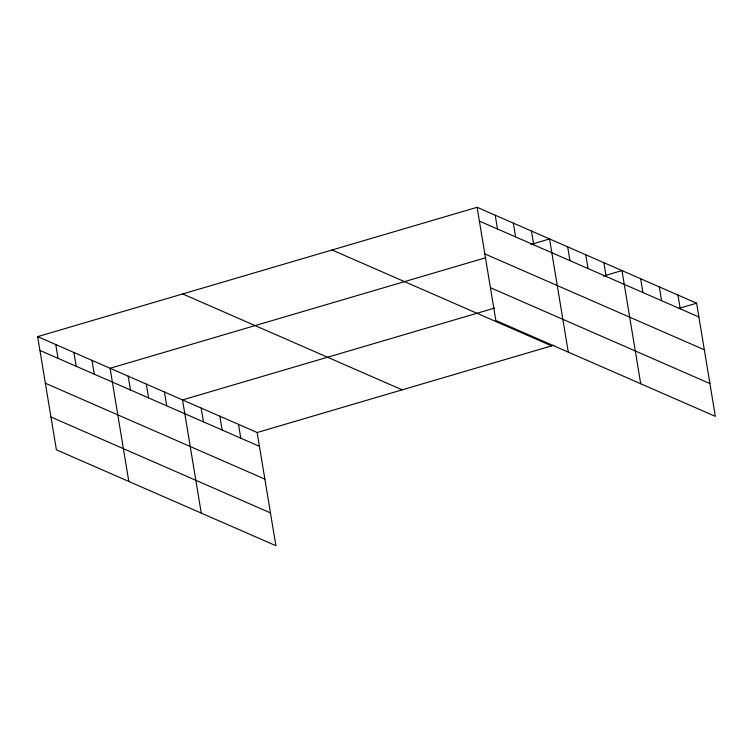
<?xml version="1.0" encoding="UTF-8"?>
<svg xmlns="http://www.w3.org/2000/svg" width="753" height="753" viewBox="0 0 753 753"><rect width="100%" height="100%" fill="white"/><g stroke="black" fill="none" stroke-linecap="round" stroke-linejoin="round"><path stroke-width="1.13" d="M37.65 336.638L257.159 432.523L275.89 545.699L56.39 449.814L37.65 336.638L477.11 207.301L696.61 303.186L715.35 416.362L495.841 320.477L477.11 207.301M485.826 257.695L110.089 368.273L128.819 481.449M530.865 244.443L549.549 238.946L568.28 352.122M494.542 308.09L182.527 399.918L201.258 513.094M603.304 276.087L621.978 270.591L640.718 383.766M257.159 432.523L553.794 345.222M679.037 308.363L696.61 303.186M479.388 221.1L698.897 316.985M484.819 253.893L704.328 349.787M490.419 287.684L709.919 383.569M332.082 249.987L551.591 345.872M182.668 293.952L402.177 389.838M39.937 350.427L259.437 446.322M45.359 383.23L264.868 479.115M50.959 417.011L270.459 512.906M677.954 295.044L680.241 308.834M659.299 286.893L661.586 300.692M640.643 278.742L642.921 292.541M603.868 262.675L606.156 276.473M585.759 254.768L588.046 268.567M567.658 246.852L569.936 260.651M531.439 231.039L533.717 244.829M513.33 223.123L515.607 236.922M495.22 215.217L497.498 229.016M238.494 424.372L240.781 438.171M219.838 416.221L222.126 430.019M201.183 408.07L203.47 421.868M164.418 392.012L166.695 405.811M146.308 384.096L148.586 397.895M128.198 376.189L130.476 389.988M91.979 360.367L94.266 374.166M73.869 352.451L76.157 366.25M55.76 344.545L58.047 358.343"/></g></svg>
